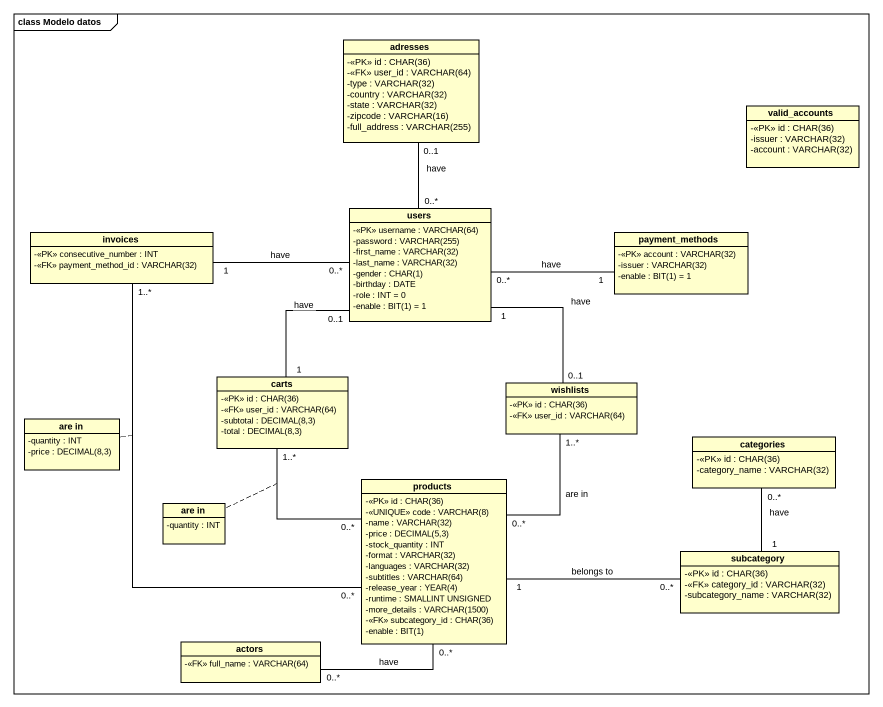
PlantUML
@startuml
mainframe class Modelo datos
hide circle
hide empty members
skinparam classAttributeIconSize 0
class adresses {
  {field} -<<PK>> id : CHAR(36)
  {field} -<<FK>> user_id : VARCHAR(64)
  {field} -type : VARCHAR(32)
  {field} -country : VARCHAR(32)
  {field} -state : VARCHAR(32)
  {field} -zipcode : VARCHAR(16)
  {field} -full_address : VARCHAR(255)
}
class valid_accounts {
  {field} -<<PK>> id : CHAR(36)
  {field} -issuer : VARCHAR(32)
  {field} -account : VARCHAR(32)
}
class invoices {
  -<<PK>> consecutive_number : INT
  {field} -<<FK>> payment_method_id : VARCHAR(32)
}
class users {
  {field} -<<PK>> username : VARCHAR(64)
  {field} -password : VARCHAR(255)
  {field} -first_name : VARCHAR(32)
  {field} -last_name : VARCHAR(32)
  {field} -gender : CHAR(1)
  -birthday : DATE
  -role : INT = 0
  {field} -enable : BIT(1) = 1
}
class payment_methods {
  {field} -<<PK>> account : VARCHAR(32)
  {field} -issuer : VARCHAR(32)
  {field} -enable : BIT(1) = 1
}
class carts {
  {field} -<<PK>> id : CHAR(36)
  {field} -<<FK>> user_id : VARCHAR(64)
  {field} -subtotal : DECIMAL(8,3)
  {field} -total : DECIMAL(8,3)
}
class wishlists {
  {field} -<<PK>> id : CHAR(36)
  {field} -<<FK>> user_id : VARCHAR(64)
}
class "are in" as are_in {
  -quantity : INT
  {field} -price : DECIMAL(8,3)
}
class categories {
  {field} -<<PK>> id : CHAR(36)
  {field} -category_name : VARCHAR(32)
}
class "are in" as are_in_2 {
  -quantity : INT
}
class products {
  {field} -<<PK>> id : CHAR(36)
  {field} -<<UNIQUE>> code : VARCHAR(8)
  {field} -name : VARCHAR(32)
  {field} -price : DECIMAL(5,3)
  -stock_quantity : INT
  {field} -format : VARCHAR(32)
  {field} -languages : VARCHAR(32)
  {field} -subtitles : VARCHAR(64)
  {field} -release_year : YEAR(4)
  -runtime : SMALLINT UNSIGNED
  {field} -more_details : VARCHAR(1500)
  {field} -<<FK>> subcategory_id : CHAR(36)
  {field} -enable : BIT(1)
}
class subcategory {
  {field} -<<PK>> id : CHAR(36)
  {field} -<<FK>> category_id : VARCHAR(32)
  {field} -subcategory_name : VARCHAR(32)
}
class actors {
  {field} -<<FK>> full_name : VARCHAR(64)
}
invoices "1" -right- "0..*" users : have
invoices "1..*" -- "0..*" products
(invoices, products) .. are_in
users "0..*" -up- "0..1" adresses : have
users "0..*" -right- "1" payment_methods : have
carts "1" -up- "0..1" users : have
carts "1..*" -- "0..*" products
(carts, products) .. are_in_2
wishlists "0..1" -up- "1" users : have
wishlists "1..*" -- "0..*" products : are in
products "1" -right- "0..*" subcategory : belongs to
subcategory "1" -up- "0..*" categories : have
actors "0..*" -right- "0..*" products : have
@enduml
